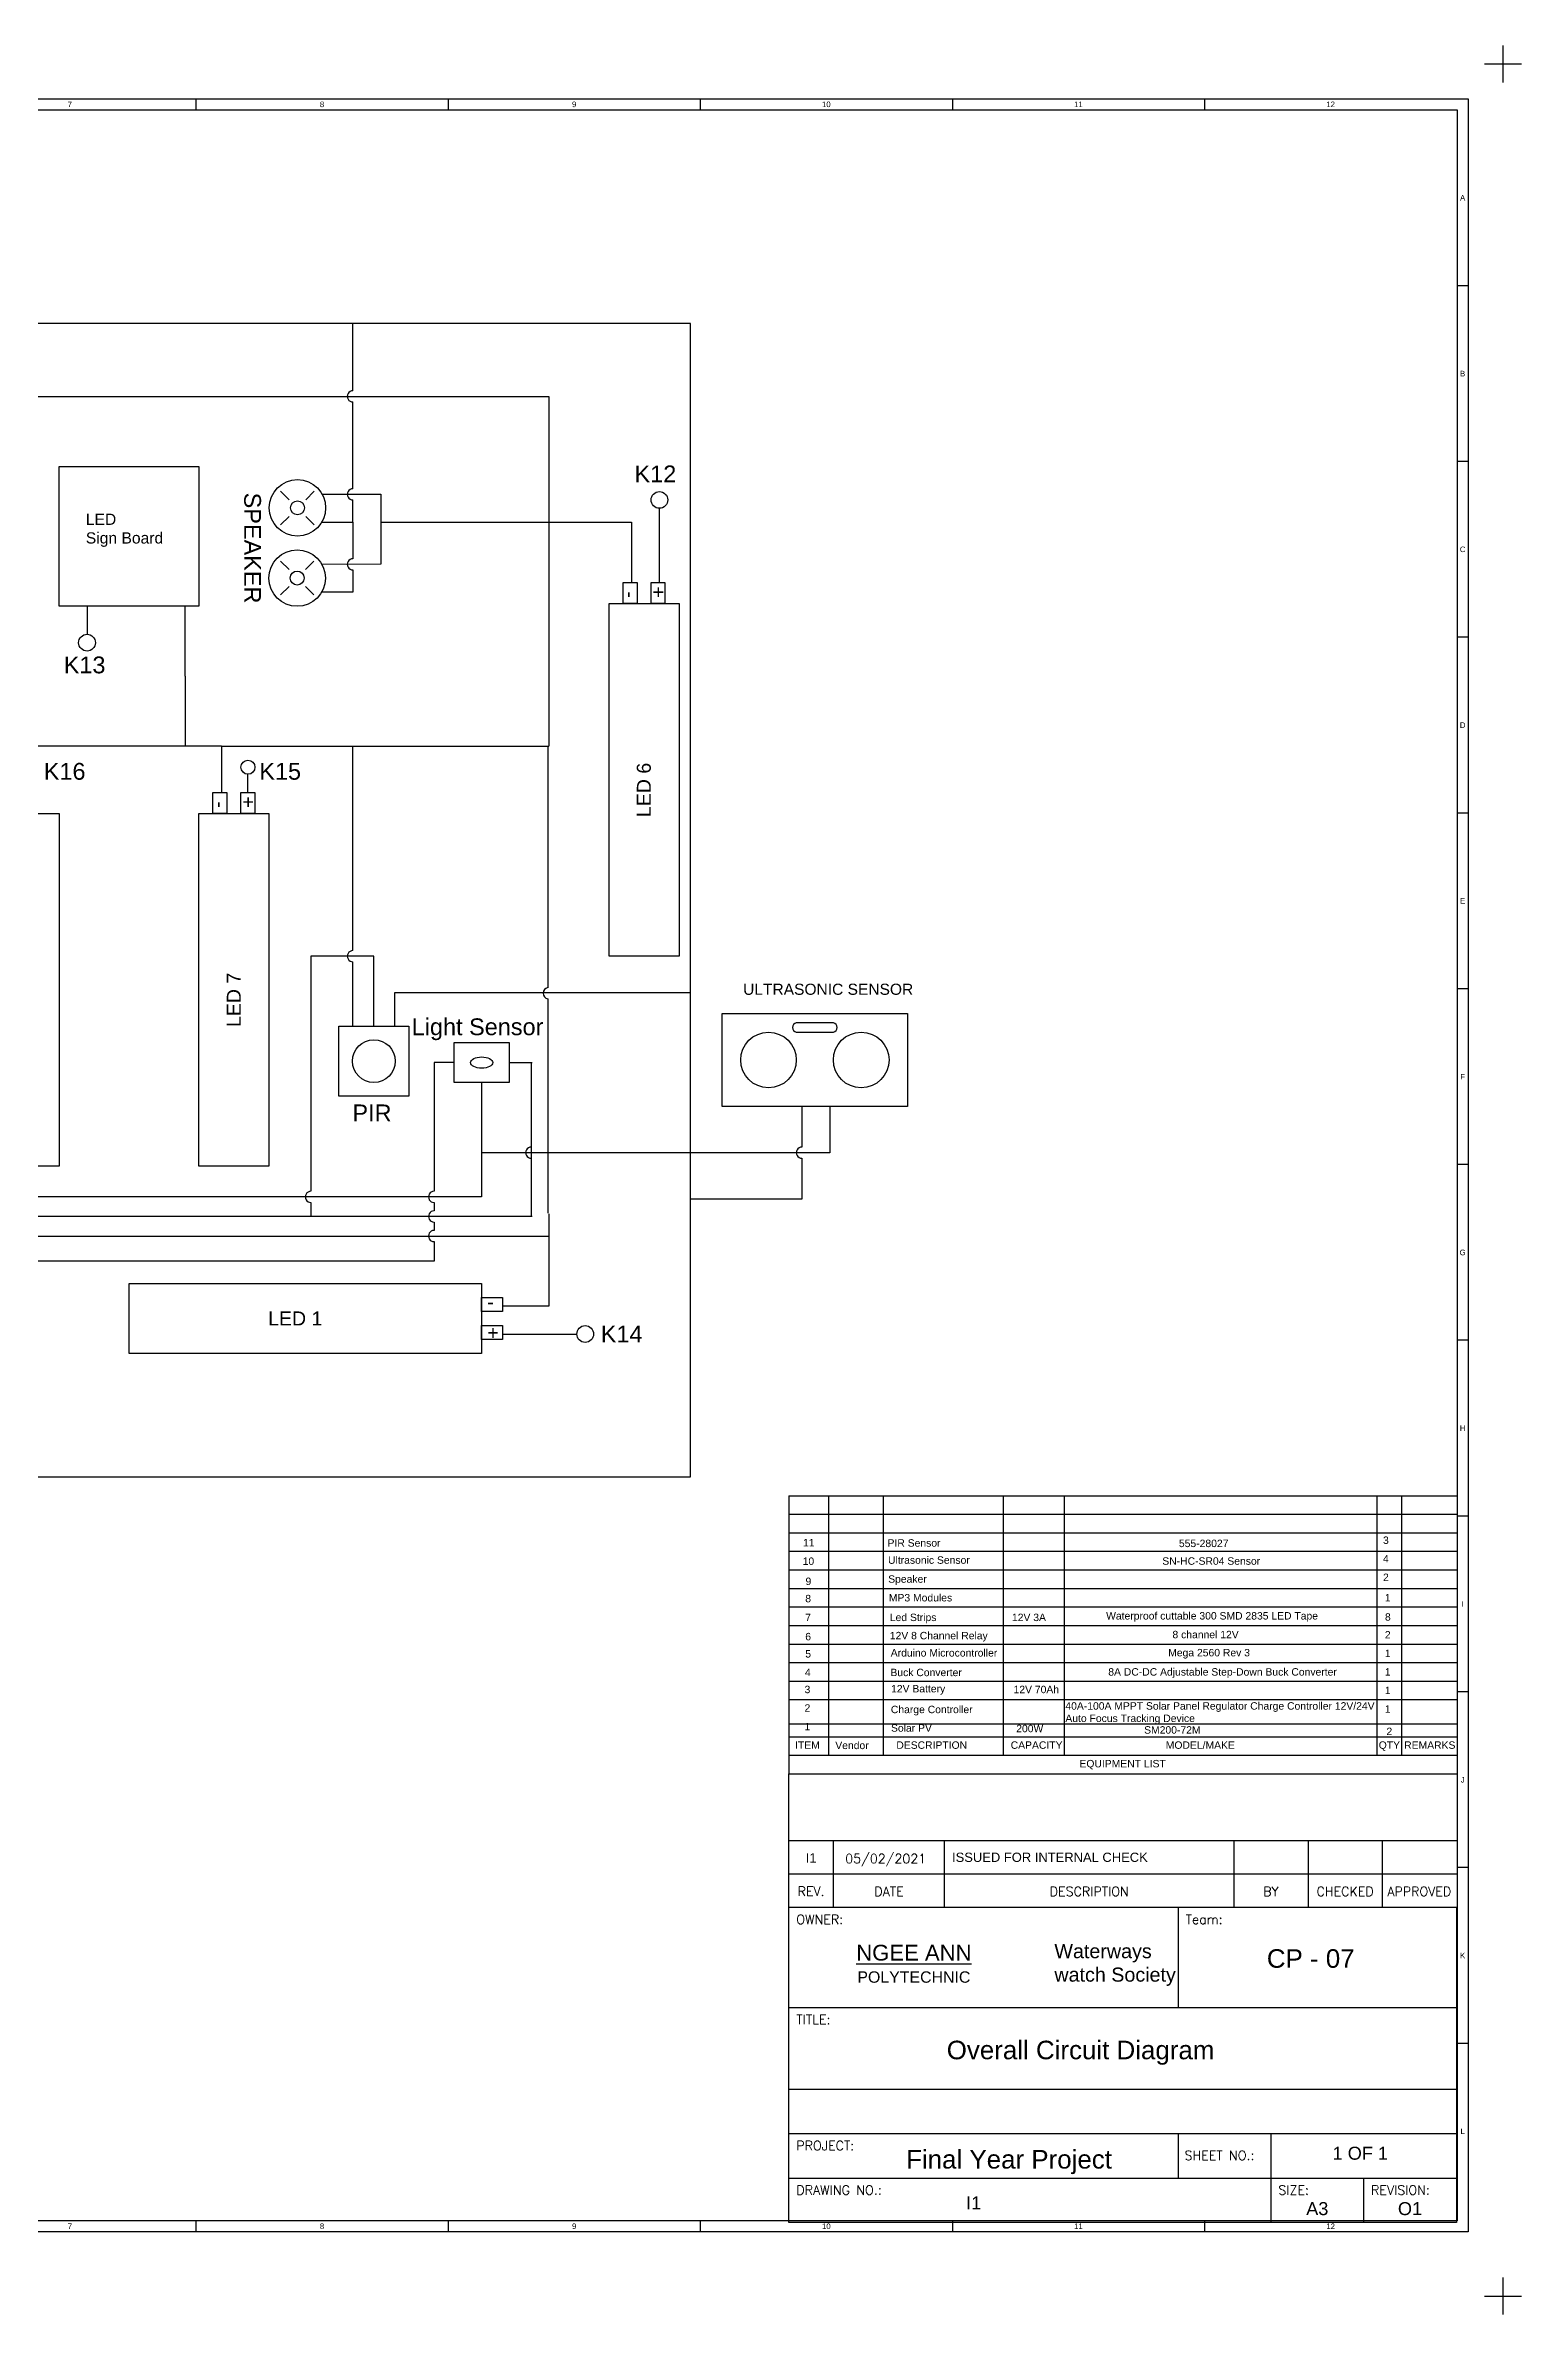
# Model space of a CAD drawing. Header units: inches. Extents: x -14 to 837, y -22 to 590.
# Drawn here: x 438 to 837, y -22 to 590 of the extents above; entities that cross this region are included whole.
import ezdxf
from ezdxf.enums import TextEntityAlignment as Align

# ---------------------------------------------------------------- set-up
doc = ezdxf.new("R2010")
doc.units = ezdxf.units.IN
doc.header["$MEASUREMENT"] = 0
doc.styles.add('ROMAND', font='romand')
doc.styles.get("Standard").update_dxf_attribs({"font": 'arial.ttf'})
doc.styles.add('Style_Arial', font='Arial')

msp = doc.modelspace()

# ---------------------------------------------------------------- linework, layer by layer
for p, q in [((479.2, 572.2), (479.2, 575.2)), ((547.2, 572.2), (547.2, 575.2)), ((615.2, 572.2), (615.2, 575.2)), ((683.2, 572.2), (683.2, 575.2)), ((751.2, 572.2), (751.2, 575.2)), ((822.2, 524.8), (819.2, 524.8)), ((822.2, 477.4), (819.2, 477.4)), ((822.2, 430), (819.2, 430)), ((822.2, 382.6), (819.2, 382.6)), ((822.2, 335.2), (819.2, 335.2)), ((822.2, 287.8), (819.2, 287.8)), ((822.2, 240.4), (819.2, 240.4)), ((639, 198.5), (819, 198.5)), ((639, 193.5), (819, 193.5)), ((822.2, 193), (819.2, 193)), ((639, 188.5), (819, 188.5)), ((639, 183.5), (819, 183.5)), ((639, 178.5), (819, 178.5)), ((639, 173.5), (819, 173.5)), ((639, 168.5), (819, 168.5)), ((639, 163.5), (819, 163.5)), ((639, 158.5), (819, 158.5)), ((639, 153.5), (819, 153.5)), ((639, 148.5), (819, 148.5)), ((639, 143.5), (819, 143.5)), ((822.2, 145.6), (819.2, 145.6)), ((639, 137.02), (819, 137.02)), ((639, 133.5), (819, 133.5)), ((639, 128.5), (819, 128.5)), ((639, 87.5), (639, 123.5)), ((639, 123.5), (819, 123.5)), ((639, 105.5), (819, 105.5)), ((651, 87.5), (651, 105.5)), ((681, 87.5), (681, 105.5)), ((759, 105.5), (759, 87.5)), ((779, 105.5), (779, 87.5)), ((799, 105.5), (799, 87.5)), ((822.2, 98.2), (819.2, 98.2)), ((639, 96.5), (819, 96.5)), ((744, 87.5), (744, 60.5)), ((639, 60.5), (819, 60.5)), ((822.2, 50.8), (819.2, 50.8)), ((639, 38.5), (819, 38.5)), ((639, 26.5), (819, 26.5)), ((744, 26.5), (744, 14.5)), ((769, 26.5), (769, 2.5)), ((639, 14.5), (819, 14.5)), ((794, 14.5), (794, 2.5)), ((479.2, 0), (479.2, 3)), ((547.2, 0), (547.2, 3)), ((615.2, 0), (615.2, 3)), ((683.2, 0), (683.2, 3)), ((751.2, 0), (751.2, 3))]:
    msp.add_line(p, q)
at = {"color": 240, "true_color": 0xed1f24}
for p, q in [((521.43, 514.58), (272.35, 514.58)), ((521.43, 496.46), (521.43, 514.58)), ((521.43, 470.04), (521.43, 493.44)), ((521.43, 461.04), (521.43, 467.02))]:
    msp.add_line(p, q, dxfattribs=at)
at = {"color": 242, "true_color": 0xcd2027}
for p, q in [((612.5, 514.58), (521.43, 514.58)), ((612.5, 334.18), (612.5, 514.58)), ((513.04, 461.04), (521.43, 461.04)), ((521.43, 461.04), (521.43, 451.17)), ((521.43, 448.16), (521.43, 442.12)), ((521.43, 442.12), (513.02, 442.18)), ((532.76, 325.13), (532.76, 334.18)), ((532.76, 334.18), (612.5, 334.18)), ((612.5, 203.6), (612.5, 334.18)), ((642.5, 303.5), (642.5, 292.51)), ((642.5, 289.49), (642.5, 278.5)), ((642.5, 278.5), (612.5, 278.5)), ((374.25, 203.6), (612.5, 203.6))]:
    msp.add_line(p, q, dxfattribs=at)
at = {"color": 152, "true_color": 0x2776bb}
for p, q in [((423.31, 494.95), (574.27, 494.95)), ((574.27, 494.95), (574.27, 400.6)), ((513.15, 468.55), (528.98, 468.55)), ((528.98, 468.55), (528.98, 449.66)), ((528.98, 460.99), (574.27, 460.99)), ((574.27, 460.99), (596.53, 460.99)), ((596.53, 460.99), (596.54, 444.76)), ((528.98, 449.66), (513.07, 449.63)), ((476.15, 419.47), (476.15, 438.34)), ((476.15, 419.47), (476.15, 400.6)), ((485.96, 400.6), (423.31, 400.6)), ((485.96, 400.6), (485.96, 388.15)), ((485.96, 400.6), (574.27, 400.6)), ((521.43, 345.5), (521.43, 400.6)), ((574, 400.46), (574, 335.5)), ((521.43, 325.13), (521.43, 342.49)), ((574, 332.5), (574, 325.13)), ((574, 325.29), (574, 274.71)), ((574.27, 274.55), (574.27, 249.65)), ((310.09, 268.52), (574.27, 268.52)), ((574.27, 249.65), (561.81, 249.64))]:
    msp.add_line(p, q, dxfattribs=at)
at = {"color": 52, "true_color": 0xc8c92d}
for p, q in [((504.21, 467.09), (501.94, 469.36)), ((508.73, 467.09), (511, 469.36)), ((501.94, 460.3), (504.21, 462.56)), ((511, 460.3), (508.73, 462.56)), ((504.21, 448.22), (501.94, 450.49)), ((508.6, 448.22), (510.87, 450.49)), ((501.94, 441.43), (504.21, 443.69)), ((510.87, 441.43), (508.6, 443.69)), ((556.15, 320.6), (548.61, 320.6)), ((548.61, 320.6), (548.61, 310.03)), ((563.7, 320.6), (556.15, 320.6)), ((563.7, 310.03), (563.7, 320.6)), ((548.61, 310.03), (563.7, 310.03))]:
    msp.add_line(p, q, dxfattribs=at)
at = {"color": 11, "true_color": 0xf27172}
for p, q in [((604.08, 444.76), (604.08, 464.76)), ((449.73, 438.34), (449.73, 430.8)), ((493.13, 388.15), (493.13, 393.06)), ((561.81, 242.1), (581.82, 242.1))]:
    msp.add_line(p, q, dxfattribs=at)
at = {"color": 18, "true_color": 0x000000}
for p, q in [((527.09, 343.99), (510.11, 343.99)), ((510.11, 343.99), (510.11, 280.59)), ((527.09, 325.13), (527.09, 343.99)), ((563.7, 315.31), (569.74, 315.31)), ((569.5, 315.26), (569.5, 273.74)), ((510.11, 277.57), (510.11, 273.8)), ((569.74, 273.8), (366.7, 273.8)), ((639, 198.5), (639, 123.5)), ((649.8, 128.5), (649.8, 198.5)), ((664.53, 128.5), (664.53, 198.5)), ((696.85, 128.5), (696.85, 198.5)), ((713.3, 128.5), (713.3, 198.5)), ((797.66, 128.5), (797.66, 198.5)), ((804.34, 128.5), (804.34, 198.5))]:
    msp.add_line(p, q, dxfattribs=at)
at = {"color": 6}
for p, q in [((548.61, 315.31), (543.32, 315.31)), ((543.32, 315.31), (543.32, 280.59)), ((543.32, 277.57), (543.32, 275.31)), ((543.32, 272.29), (543.32, 270.03)), ((543.32, 267.01), (543.32, 261.72)), ((543.32, 261.72), (378.02, 261.72))]:
    msp.add_line(p, q, dxfattribs=at)
at = {"color": 4}
for p, q in [((556.15, 310.03), (556.15, 279.08)), ((556.15, 279.08), (385.57, 279.08))]:
    msp.add_line(p, q, dxfattribs=at)
at = {"color": 143, "true_color": 0x7aafdf}
for p, q in [((650, 303.5), (650, 291)), ((650, 291), (556.15, 291))]:
    msp.add_line(p, q, dxfattribs=at)
for points in [[(0, 575.2), (822.2, 575.2), (822.2, 0), (0, 0)], [(3, 572.2), (819.2, 572.2), (819.2, 3), (3, 3)], [(639, 87.5), (819, 87.5), (819, 2.5), (639, 2.5)]]:
    msp.add_lwpolyline(points, close=True)
at = {"color": 52, "true_color": 0xc8c92d}
for points in [[(442.18, 476.08), (479.92, 476.08), (479.92, 438.34), (442.18, 438.34)], [(517.66, 325.13), (536.53, 325.13), (536.53, 306.26), (517.66, 306.26)], [(621, 328.5), (671, 328.5), (671, 303.5), (621, 303.5)]]:
    msp.add_lwpolyline(points, close=True, dxfattribs=at)
at = {"color": 18, "true_color": 0x000000}
for points in [[(594.27, 439.1), (594.27, 444.76), (598.04, 444.76), (598.04, 439.1)], [(601.82, 439.1), (601.82, 444.76), (605.59, 444.76), (605.59, 439.1)], [(590.5, 343.99), (590.5, 439.1), (609.37, 439.1), (609.37, 343.99)], [(483.69, 382.49), (483.69, 388.15), (487.47, 388.15), (487.47, 382.49)], [(491.24, 382.49), (491.24, 388.15), (495.02, 388.15), (495.02, 382.49)], [(423.31, 287.39), (423.31, 382.49), (442.18, 382.49), (442.18, 287.39)], [(479.92, 287.39), (479.92, 382.49), (498.79, 382.49), (498.79, 287.39)], [(461.05, 255.68), (556.15, 255.68), (556.15, 236.82), (461.05, 236.82)], [(556.15, 251.91), (561.81, 251.91), (561.81, 248.14), (556.15, 248.14)], [(556.15, 244.36), (561.81, 244.36), (561.81, 240.59), (556.15, 240.59)]]:
    msp.add_lwpolyline(points, close=True, dxfattribs=at)
at = {"color": 52, "true_color": 0xc8c92d}
for points in [[(651, 326), (641, 326)], [(641, 323.5), (651, 323.5)]]:
    msp.add_lwpolyline(points, dxfattribs=at)
for centre, radius in [((506.47, 464.89), 7.61), ((506.47, 464.89), 1.88), ((506.4, 445.96), 7.61), ((506.4, 445.96), 1.88), ((527.09, 315.69), 5.77), ((633.5, 316), 7.5), ((658.5, 316), 7.5)]:
    msp.add_circle(centre, radius, dxfattribs=at)
at = {"color": 11, "true_color": 0xf27172}
for centre, radius in [((604.08, 467.02), 2.26), ((449.73, 428.53), 2.26), ((493.13, 394.94), 1.89), ((584.08, 242.1), 2.26)]:
    msp.add_circle(centre, radius, dxfattribs=at)
at = {"color": 242, "true_color": 0xcd2027}
for centre in [(521.43, 494.95), (521.43, 468.53), (521.43, 449.66), (569.51, 291.01), (642.5, 291)]:
    msp.add_arc(centre, 1.51, 89.9993, 270.0007, dxfattribs=at)
at = {"color": 152, "true_color": 0x2776bb}
for centre, radius, start, end in [((521.43, 343.99), 1.51, 89.9993, 270.0007), ((574.28, 334), 1.53, 100.58396, 259.41604)]:
    msp.add_arc(centre, radius, start, end, dxfattribs=at)
at = {"color": 52, "true_color": 0xc8c92d}
for centre, start, end in [((641.25, 324.75), 101.30993, 258.69007), ((650.75, 324.75), 281.30993, 78.69007)]:
    msp.add_arc(centre, 1.27, start, end, dxfattribs=at)
at = {"color": 7}
msp.add_arc((510.11, 279.08), 1.51, 89.9993, 270.0007, dxfattribs=at)
at = {"color": 6}
for centre, end in [((543.32, 279.08), 270.0007), ((543.32, 273.8), 270.0007), ((543.32, 268.52), 270)]:
    msp.add_arc(centre, 1.51, 89.9993, end, dxfattribs=at)
at = {"color": 52, "true_color": 0xc8c92d}
msp.add_ellipse((556.15, 315.31), major_axis=(-3.02, 0), ratio=0.5, dxfattribs=at)
msp.add_point((831.6, 584.6))
msp.add_point((831.6, 584.6))
at = {"layer": 'Defpoints'}
for p, q in [((831.6, 579.6), (831.6, 589.6)), ((826.6, 584.6), (836.6, 584.6)), ((826.6, -17.33), (836.6, -17.33)), ((831.6, -22.33), (831.6, -12.33))]:
    msp.add_line(p, q, dxfattribs=at)

# ---------------------------------------------------------------- texts
for s, height, p in [('7', 1.5, (445.1, 572.95)), ('8', 1.5, (513.1, 572.95)), ('9', 1.5, (581.1, 572.95)), ('10', 1.5, (649.1, 572.95)), ('11', 1.5, (717.1, 572.95)), ('12', 1.5, (785.1, 572.95)), ('A', 1.5, (820.7, 547.75)), ('B', 1.5, (820.7, 500.35)), ('C', 1.5, (820.7, 452.95)), ('D', 1.5, (820.7, 405.55)), ('E', 1.5, (820.7, 358.15)), ('F', 1.5, (820.7, 310.75)), ('G', 1.5, (820.7, 263.35)), ('H', 1.5, (820.7, 215.95)), ('11', 2, (644.36, 184.84)), ('10', 2, (644.27, 179.84)), ('8', 2, (644.19, 169.76)), ('9', 2, (644.27, 174.42)), ('7', 2, (644.19, 164.68)), ('I', 1.5, (820.7, 168.55)), ('6', 2, (644.19, 159.51)), ('5', 2, (644.19, 154.86)), ('3', 2, (644, 145.25)), ('4', 2, (644.1, 149.86)), ('2', 2, (644, 140.25)), ('1', 2, (644, 135.25)), ('ITEM', 2, (644, 130.25)), ('Vendor', 2, (656.02, 130.17)), ('DESCRIPTION', 2, (677.52, 130.25)), ('CAPACITY', 2, (705.8, 130.25)), ('MODEL/MAKE', 2, (749.95, 130.25)), ('QTY', 2, (800.94, 130.25)), ('REMARKS', 2, (811.84, 130.25)), ('EQUIPMENT LIST', 2, (729, 125.25)), ('J', 1.5, (820.7, 121.15)), ('I1', 2.5, (645, 99.58)), ('K', 1.5, (820.7, 73.75)), ('L', 1.5, (820.7, 26.35)), ('1 OF 1', 3.5, (793.1, 19.44)), ('I1', 3.5, (688.83, 6.04)), ('A3', 3.5, (781.5, 4.5)), ('O1', 3.5, (806.5, 4.5)), ('7', 1.5, (445.1, 0.75)), ('8', 1.5, (513.1, 0.75)), ('9', 1.5, (581.1, 0.75)), ('10', 1.5, (649.1, 0.75)), ('11', 1.5, (717.1, 0.75)), ('12', 1.5, (785.1, 0.75))]:
    msp.add_text(s, height=height).set_placement(p, align=Align.CENTER)
at = {"color": 18, "true_color": 0x000000}
for s, p in [('3', (800, 185.5)), ('4', (800, 180.5)), ('2', (800, 175.5)), ('1', (800.5, 170)), ('8', (800.53, 164.8)), ('2', (800.5, 160)), ('1', (800.5, 155)), ('1', (800.5, 150)), ('1', (800.5, 145)), ('1', (800.5, 140)), ('2', (800.93, 133.95))]:
    msp.add_text(s, height=2, dxfattribs=at).set_placement(p, align=Align.CENTER)
at = {"style": 'ROMAND'}
for s, p in [('05/02/2021', (665.11, 99.4)), ('REV.', (645, 90.58)), ('DATE', (666, 90.53)), ('DESCRIPTION', (720, 90.53)), ('BY', (769, 90.53)), ('CHECKED', (789, 90.53)), ('APPROVED', (809, 90.53))]:
    msp.add_text(s, height=2.5, dxfattribs=at).set_placement(p, align=Align.CENTER)
msp.add_text('ISSUED FOR INTERNAL CHECK', height=2.5).set_placement((683, 99.75))
for s, p in [('OWNER:', (641, 83)), ('Team:', (746, 83)), ('TITLE:', (641, 56)), ('PROJECT:', (641, 22)), ('SHEET NO.:', (745.7, 19.35)), ('DRAWING NO.:', (641, 10)), ('SIZE:', (771, 10)), ('REVISION:', (796, 10))]:
    msp.add_text(s, height=2.5, dxfattribs=at).set_placement(p)
at = {"style": 'Style_Arial'}
for s, height, p in [('%%UNGEE ANN', 4.2607, (672.71, 75.27)), ('POLYTECHNIC', 3.0677, (672.71, 68.7))]:
    msp.add_text(s, height=height, dxfattribs=at).set_placement(p, align=Align.MIDDLE_CENTER)
at = {"attachment_point": 5}
for s, width, gutter_width, heights, insert, char_height in [('K12', 13.7814, 1.51, [6.48], (603, 474.04), 4.529), ('K13', 13.7814, 1.51, [6.48], (449.07, 422.5), 4.529), ('K16', 13.7814, 1.51, [6.48], (443.69, 393.81), 4.529), ('K15', 13.7814, 1.51, [6.48], (501.81, 393.81), 4.529), ('\\pxqc;ULTRASONIC SENSOR', 46.2058, 1, [2.42], (649.6, 335.05), 3), ('\\pxqc;Light Sensor ', 35.9332, 1.51, [6.01], (555.04, 324.27), 4.5287), ('\\pxqc;PIR', 35.9332, 1.51, [6.01], (526.57, 301.73), 4.529), ('K14', 13.7814, 1.51, [6.48], (593.89, 242.1), 4.529)]:
    msp.add_mtext_dynamic_manual_height_columns(s, width=width, gutter_width=gutter_width, heights=heights, dxfattribs=dict(at, insert=insert, char_height=char_height))
at = {"insert": (494.34, 454.05), "char_height": 4.529, "attachment_point": 5, "rotation": 270}
msp.add_mtext_dynamic_manual_height_columns('SPEAKER', width=35.9332, gutter_width=1.51, heights=[6.01], dxfattribs=at)
at = {"color": 7, "insert": (449.4, 463.32), "char_height": 3.019, "attachment_point": 1}
msp.add_mtext_dynamic_manual_height_columns('LED \\PSign Board', width=21.2544, gutter_width=7.55, heights=[12.77], dxfattribs=at)
at = {"color": 18, "true_color": 0x000000, "attachment_point": 1, "rotation": 90}
for s, width, gutter_width, heights, insert, char_height in [('-', 3.7739, 1.51, [0.537], (593.52, 440.61), 3.77), ('+', 3.0191, 1.51, [0], (601.82, 440.61), 3.77), ('LED 6', 32.4342, 7.55, [6.94], (597.99, 381.49), 3.774), ('-', 3.7739, 1.51, [0.537], (482.94, 384), 3.77), ('+', 3.0191, 1.51, [0], (491.24, 384), 3.77), ('LED 7', 32.4342, 7.55, [6.94], (487.41, 324.88), 3.774)]:
    msp.add_mtext_dynamic_manual_height_columns(s, width=width, gutter_width=gutter_width, heights=heights, dxfattribs=dict(at, insert=insert, char_height=char_height))
at = {"color": 18, "true_color": 0x000000, "attachment_point": 1}
for s, width, gutter_width, heights, insert, char_height in [('LED 1', 32.4342, 7.55, [6.94], (498.55, 248.19), 3.774), ('-', 3.7739, 1.51, [0.537], (557.66, 252.67), 3.77), ('+', 3.0191, 1.51, [0], (557.66, 244.36), 3.77)]:
    msp.add_mtext_dynamic_manual_height_columns(s, width=width, gutter_width=gutter_width, heights=heights, dxfattribs=dict(at, insert=insert, char_height=char_height))
at = {"color": 3, "attachment_point": 1}
for s, insert, char_height, width in [('{\\C256;\\c0;PIR Sensor}', (665.61, 186.76), 2, 45.7128), ('{\\C256;\\c0;555-28027}', (744.18, 186.64), 2, 13.6418), ('{\\C256;\\c0;Ultrasonic Sensor}', (665.74, 182.14), 2, 45.7128), ('{\\C256;\\c0;SN-HC-SR04 Sensor}', (739.7, 181.88), 2, 27.2782), ('{\\C256;\\c0;Speaker}', (665.78, 177.03), 2, 45.7128), ('{\\C256;\\c0;MP3 Modules}', (665.96, 171.99), 2, 30.2036), ('{\\C256;\\c0;Led Strips}', (666.22, 166.69), 2, 45.7128), ('{\\C256;\\c0;12V 3A}', (699.16, 166.69), 2, 13.6418), ('{\\C256;\\c0;Waterproof cuttable 300 SMD 2835 LED Tape}', (724.55, 167.11), 2, 59.4648), ('{\\C256;\\c0;12V 8 Channel Relay}', (666.22, 161.78), 2, 45.7128), ('{\\C256;\\c0;8 channel 12V}', (742.44, 162.06), 2, 18.836), ('{\\C256;\\c0;Arduino Microcontroller}', (666.47, 157.13), 2, 45.7128), ('{\\C256;\\c0;Mega 2560 Rev 3}', (741.29, 157.18), 2, 22.9603), ('{\\C256;\\c0;Buck Converter}', (666.38, 151.84), 2, 45.7128), ('{\\C256;\\c0;12V Battery}', (666.56, 147.46), 2, 45.7128), ('{\\C256;\\c0;12V 70Ah}', (699.59, 147.25), 2, 13.6418), ('{\\C256;\\c0;8A DC-DC Adjustable Step-Down Buck Converter}', (725.13, 151.99), 2, 62.6987), ('{\\C256;\\c0;Charge Controller}', (666.5, 141.86), 2, 45.7128), ('{\\C256;\\c0;40A-100A MPPT Solar Panel Regulator Charge Controller 12V/24V Auto Focus Tracking Device}', (713.56, 142.81), 2, 87.2272), ('{\\C256;\\c0;Solar PV}', (666.54, 136.86), 2, 45.7128), ('{\\C256;\\c0;200W}', (700.31, 136.72), 2, 9.4201), ('{\\C256;\\c0;SM200-72M}', (734.8, 136.34), 2, 13.6418), ('{\\H0.89187x;\\C256;\\c0;Waterways  watch Society\\H1.12124x; }', (710.6, 77.59), 4.2607, 42.0034), ('{\\C256;\\c0;CP - 07}', (767.89, 76.2), 5, 28.0002), ('{\\C256;\\c0;Overall Circuit Diagram}', (681.57, 51.53), 5, 128.9773), ('{\\C256;\\c0;Final Year Project}', (670.61, 22.05), 5, 64.6516)]:
    msp.add_mtext(s, dxfattribs=dict(at, insert=insert, char_height=char_height, width=width))

doc.saveas('drawing.dxf')
